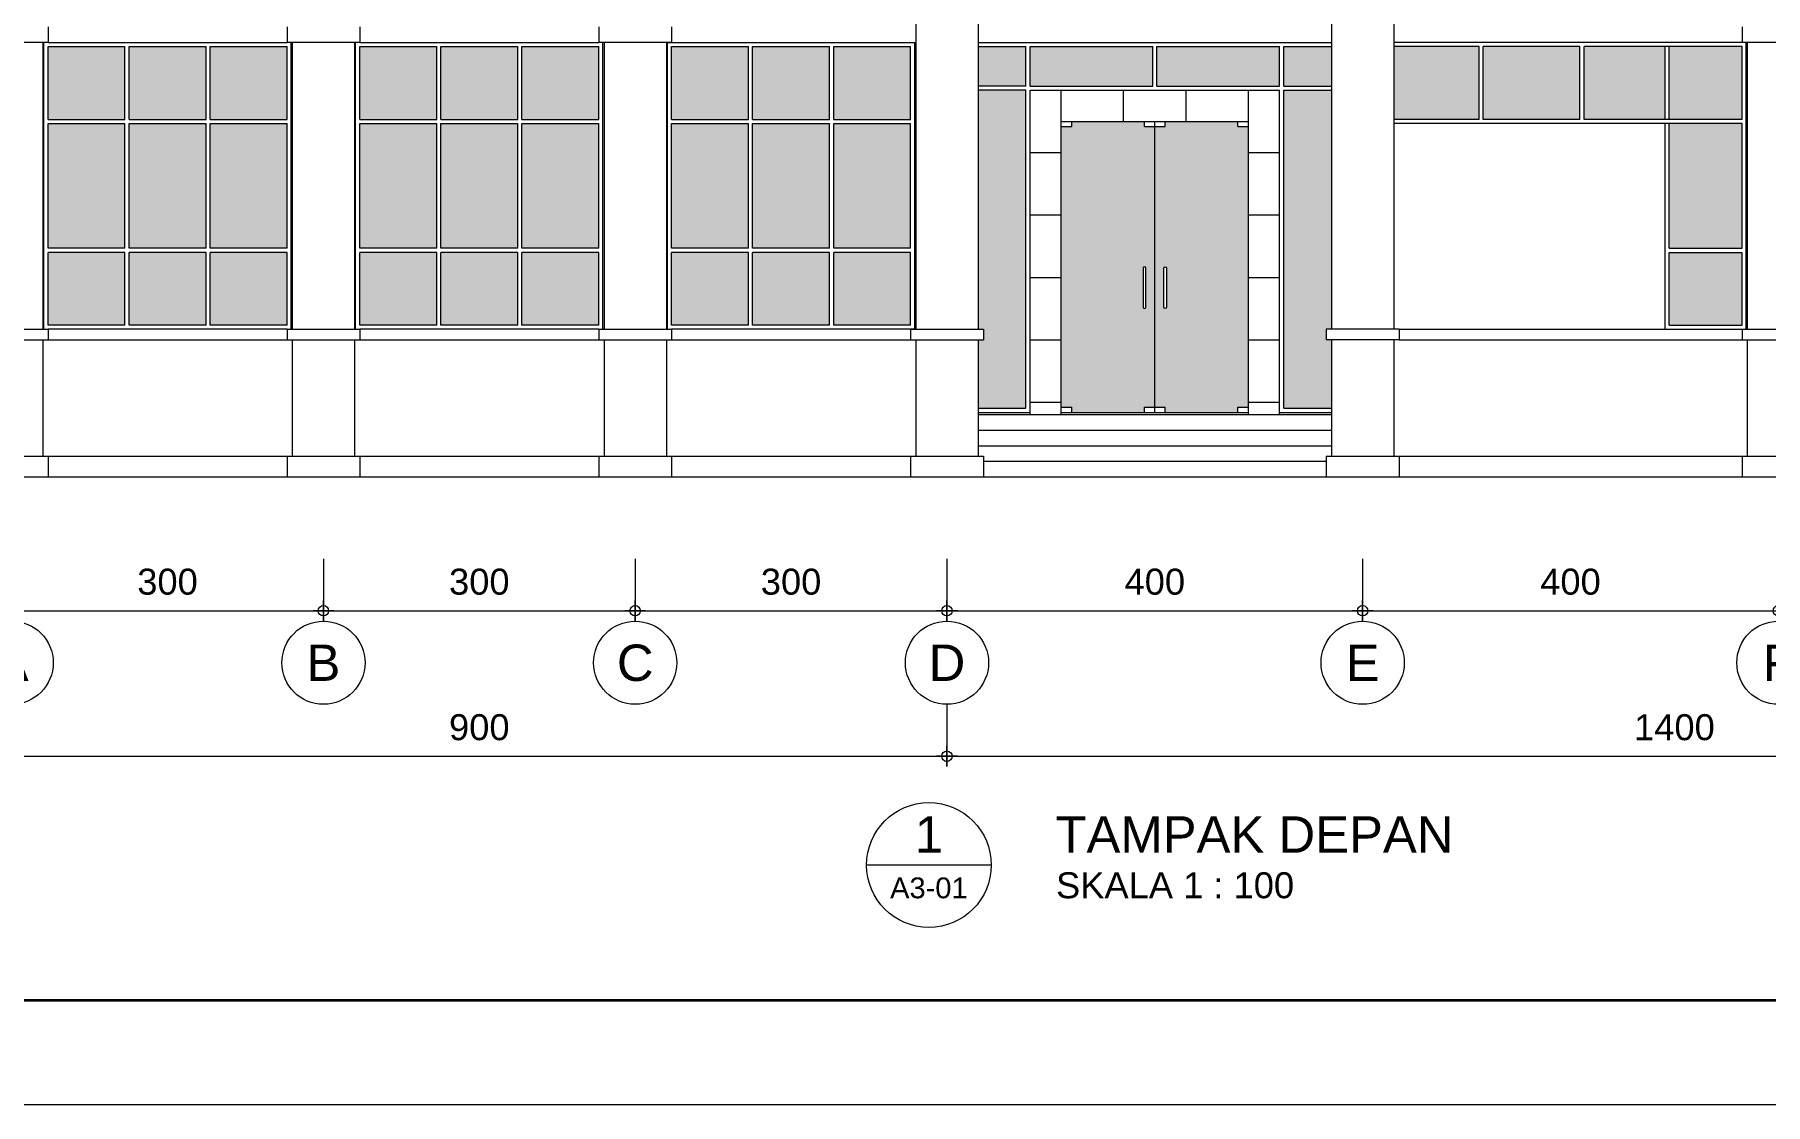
# Model space of a CAD drawing. Header units: millimetres. Extents: x -11 to 1625, y -267 to 180.
# Drawn here: x 1255.66 to 1272.31, y 118 to 128.29 of the extents above; entities that cross this region are included whole.
import ezdxf
from ezdxf.enums import TextEntityAlignment as Align

# ---------------------------------------------------------------- set-up
doc = ezdxf.new("R2010")
doc.units = ezdxf.units.MM
for name, color, linetype, lineweight in [('ars', 11, 'Continuous', 5), ('GRS KOP', 1, 'Continuous', 35), ('kop', 7, 'Continuous', 20), ('kus', 63, 'Continuous', 15), ('lan', 7, 'Continuous', 15), ('not', 7, 'Continuous', 20), ('sol kaca', 9, 'Continuous', 0), ('tem', 5, 'Continuous', 20), ('u', 6, 'Continuous', 20)]:
    doc.layers.add(name, color=color, linetype=linetype, lineweight=lineweight)
doc.styles.add('BARU', font='complex.shx')
doc.styles.add('S', font='SIMPLEX', dxfattribs={"width": 1.1})
doc.styles.get("Standard").update_dxf_attribs({"font": 'ARIALUNI.TTF'})
doc.dimstyles.new('SK100', dxfattribs={"dimtxt": 0.25, "dimasz": 0.1, "dimexe": 0.1, "dimexo": 0, "dimgap": 0.15, "dimtad": 1, "dimdec": 0, "dimlfac": 100, "dimzin": 12, "dimdsep": 46, "dimtxsty": 'Standard', "dimblk": 'BULAT', "dimcen": 0.1, "dimclrd": 256, "dimclre": 256, "dimclrt": 256, "dimadec": 0, "dimazin": 3, "dimtfac": 1, "dimtdec": 0, "dimtofl": 0, "dimtmove": 0, "dimatfit": 3, "dimldrblk": 'BULAT', "dimfxl": 0, "dimtolj": 1, "dimtzin": 0, "dimlwd": -1, "dimlwe": -1, "dimarcsym": 0})

# ---------------------------------------------------------------- blocks, each defined once
blk = doc.blocks.new('BULAT')
for p, q in [((-1, 0), (1, 0)), ((0, -1), (0, 1))]:
    blk.add_line(p, q)
blk.add_circle((0, 0), 0.5)
blk = doc.blocks.new('*D38')
at = {"layer": 'Defpoints', "color": 0, "ltscale": 0.15}
for p in [(1268.439, 123.249), (1272.439, 123.249), (1272.439, 122.749)]:
    blk.add_point(p, dxfattribs=at)
at = {"layer": 'u', "ltscale": 0.15}
for p, q in [((1268.439, 123.249), (1268.439, 122.649)), ((1272.439, 123.249), (1272.439, 122.649)), ((1268.539, 122.749), (1272.339, 122.749))]:
    blk.add_line(p, q, dxfattribs=at)
at = {"layer": 'u', "ltscale": 0.15, "xscale": 0.1, "yscale": 0.1, "zscale": 0.1, "rotation": 180}
blk.add_blockref('BULAT', (1268.439, 122.749), dxfattribs=at)
at = {"layer": 'u', "ltscale": 0.15, "xscale": 0.1, "yscale": 0.1, "zscale": 0.1}
blk.add_blockref('BULAT', (1272.439, 122.749), dxfattribs=at)
at = {"layer": 'u', "ltscale": 0.15, "insert": (1270.439, 123.027), "char_height": 0.25, "attachment_point": 5}
blk.add_mtext('\\A1;400', dxfattribs=at)
blk = doc.blocks.new('*D36')
at = {"layer": 'Defpoints', "color": 0, "ltscale": 0.15}
for p in [(1264.439, 121.849), (1278.439, 121.849), (1278.439, 121.349)]:
    blk.add_point(p, dxfattribs=at)
at = {"layer": 'u', "ltscale": 0.15}
for p, q in [((1264.439, 121.849), (1264.439, 121.249)), ((1278.439, 121.849), (1278.439, 121.249)), ((1264.539, 121.349), (1278.339, 121.349))]:
    blk.add_line(p, q, dxfattribs=at)
at = {"layer": 'u', "ltscale": 0.15, "xscale": 0.1, "yscale": 0.1, "zscale": 0.1, "rotation": 180}
blk.add_blockref('BULAT', (1264.439, 121.349), dxfattribs=at)
at = {"layer": 'u', "ltscale": 0.15, "xscale": 0.1, "yscale": 0.1, "zscale": 0.1}
blk.add_blockref('BULAT', (1278.439, 121.349), dxfattribs=at)
at = {"layer": 'u', "ltscale": 0.15, "insert": (1271.439, 121.627), "char_height": 0.25, "attachment_point": 5}
blk.add_mtext('\\A1;1400', dxfattribs=at)
blk = doc.blocks.new('*D39')
at = {"layer": 'Defpoints', "color": 0, "ltscale": 0.15}
for p in [(1264.439, 123.249), (1268.439, 123.249), (1268.439, 122.749)]:
    blk.add_point(p, dxfattribs=at)
at = {"layer": 'u', "ltscale": 0.15}
for p, q in [((1264.439, 123.249), (1264.439, 122.649)), ((1268.439, 123.249), (1268.439, 122.649)), ((1264.539, 122.749), (1268.339, 122.749))]:
    blk.add_line(p, q, dxfattribs=at)
at = {"layer": 'u', "ltscale": 0.15, "xscale": 0.1, "yscale": 0.1, "zscale": 0.1, "rotation": 180}
blk.add_blockref('BULAT', (1264.439, 122.749), dxfattribs=at)
at = {"layer": 'u', "ltscale": 0.15, "xscale": 0.1, "yscale": 0.1, "zscale": 0.1}
blk.add_blockref('BULAT', (1268.439, 122.749), dxfattribs=at)
at = {"layer": 'u', "ltscale": 0.15, "insert": (1266.439, 123.027), "char_height": 0.25, "attachment_point": 5}
blk.add_mtext('\\A1;400', dxfattribs=at)
blk = doc.blocks.new('*D40')
at = {"layer": 'Defpoints', "color": 0, "ltscale": 0.15}
for p in [(1261.439, 123.249), (1264.439, 123.249), (1264.439, 122.749)]:
    blk.add_point(p, dxfattribs=at)
at = {"layer": 'u', "ltscale": 0.15}
for p, q in [((1261.439, 123.249), (1261.439, 122.649)), ((1264.439, 123.249), (1264.439, 122.649)), ((1261.539, 122.749), (1264.339, 122.749))]:
    blk.add_line(p, q, dxfattribs=at)
at = {"layer": 'u', "ltscale": 0.15, "xscale": 0.1, "yscale": 0.1, "zscale": 0.1, "rotation": 180}
blk.add_blockref('BULAT', (1261.439, 122.749), dxfattribs=at)
at = {"layer": 'u', "ltscale": 0.15, "xscale": 0.1, "yscale": 0.1, "zscale": 0.1}
blk.add_blockref('BULAT', (1264.439, 122.749), dxfattribs=at)
at = {"layer": 'u', "ltscale": 0.15, "insert": (1262.939, 123.027), "char_height": 0.25, "attachment_point": 5}
blk.add_mtext('\\A1;300', dxfattribs=at)
blk = doc.blocks.new('*D41')
at = {"layer": 'Defpoints', "color": 0, "ltscale": 0.15}
for p in [(1258.439, 123.249), (1261.439, 123.249), (1261.439, 122.749)]:
    blk.add_point(p, dxfattribs=at)
at = {"layer": 'u', "ltscale": 0.15}
for p, q in [((1258.439, 123.249), (1258.439, 122.649)), ((1261.439, 123.249), (1261.439, 122.649)), ((1258.539, 122.749), (1261.339, 122.749))]:
    blk.add_line(p, q, dxfattribs=at)
at = {"layer": 'u', "ltscale": 0.15, "xscale": 0.1, "yscale": 0.1, "zscale": 0.1, "rotation": 180}
blk.add_blockref('BULAT', (1258.439, 122.749), dxfattribs=at)
at = {"layer": 'u', "ltscale": 0.15, "xscale": 0.1, "yscale": 0.1, "zscale": 0.1}
blk.add_blockref('BULAT', (1261.439, 122.749), dxfattribs=at)
at = {"layer": 'u', "ltscale": 0.15, "insert": (1259.939, 123.027), "char_height": 0.25, "attachment_point": 5}
blk.add_mtext('\\A1;300', dxfattribs=at)
blk = doc.blocks.new('*D42')
at = {"layer": 'Defpoints', "color": 0, "ltscale": 0.15}
for p in [(1255.439, 123.249), (1258.439, 123.249), (1258.439, 122.749)]:
    blk.add_point(p, dxfattribs=at)
at = {"layer": 'u', "ltscale": 0.15}
for p, q in [((1255.439, 123.249), (1255.439, 122.649)), ((1258.439, 123.249), (1258.439, 122.649)), ((1255.539, 122.749), (1258.339, 122.749))]:
    blk.add_line(p, q, dxfattribs=at)
at = {"layer": 'u', "ltscale": 0.15, "xscale": 0.1, "yscale": 0.1, "zscale": 0.1, "rotation": 180}
blk.add_blockref('BULAT', (1255.439, 122.749), dxfattribs=at)
at = {"layer": 'u', "ltscale": 0.15, "xscale": 0.1, "yscale": 0.1, "zscale": 0.1}
blk.add_blockref('BULAT', (1258.439, 122.749), dxfattribs=at)
at = {"layer": 'u', "ltscale": 0.15, "insert": (1256.939, 123.027), "char_height": 0.25, "attachment_point": 5}
blk.add_mtext('\\A1;300', dxfattribs=at)
blk = doc.blocks.new('*D43')
at = {"layer": 'Defpoints', "color": 0, "ltscale": 0.15}
for p in [(1255.439, 121.849), (1264.439, 121.849), (1264.439, 121.349)]:
    blk.add_point(p, dxfattribs=at)
at = {"layer": 'u', "ltscale": 0.15}
for p, q in [((1255.439, 121.849), (1255.439, 121.249)), ((1264.439, 121.849), (1264.439, 121.249)), ((1255.539, 121.349), (1264.339, 121.349))]:
    blk.add_line(p, q, dxfattribs=at)
at = {"layer": 'u', "ltscale": 0.15, "xscale": 0.1, "yscale": 0.1, "zscale": 0.1, "rotation": 180}
blk.add_blockref('BULAT', (1255.439, 121.349), dxfattribs=at)
at = {"layer": 'u', "ltscale": 0.15, "xscale": 0.1, "yscale": 0.1, "zscale": 0.1}
blk.add_blockref('BULAT', (1264.439, 121.349), dxfattribs=at)
at = {"layer": 'u', "ltscale": 0.15, "insert": (1259.939, 121.627), "char_height": 0.25, "attachment_point": 5}
blk.add_mtext('\\A1;900', dxfattribs=at)
blk = doc.blocks.new('NAV')
blk.add_circle((0, -0.4), 0.4)
at = {"style": 'S', "width": 0.75, "flags": 4}
blk.add_attdef('AV', text='', height=0.3, dxfattribs=at).set_placement((0, -0.4), align=Align.MIDDLE)
blk = doc.blocks.new('Ndtpd')
blk.add_line((0.747, 0), (-0.747, 0))
blk.add_circle((0, 0), 0.747)
at = {"flags": 4}
for tag, height, p in [('NO', 0.5, (0, 0.148)), ('NOLBR', 0.3, (0, -0.398))]:
    blk.add_attdef(tag, text='', height=height, dxfattribs=at).set_placement(p, align=Align.CENTER)
for tag, p, height in [('NDTPD', (1.516, 0.148), 0.5), ('SKALA', (1.523, -0.398), 0.3)]:
    blk.add_attdef(tag, p, '', height=height, dxfattribs=at)
blk = doc.blocks.new('kop')
at = {"layer": 'GRS KOP'}
blk.add_lwpolyline([(1, 54), (83, 54), (83, 1), (1, 1)], close=True, dxfattribs=at)
at = {"layer": 'kop', "color": 7}
blk.add_line((0, 0), (84, 0), dxfattribs=at)
at = {"layer": 'kop', "style": 'BARU', "flags": 4}
for p, height in [((73.8, 5.4), 0.35), ((80.303, 5.382), 0.25), ((73.8, 4.9), 0.35), ((80.303, 4.882), 0.25), ((73.8, 4.4), 0.35), ((80.303, 4.382), 0.25)]:
    blk.add_attdef('-', p, '', height=height, dxfattribs=at)
at = {"layer": 'kop', "flags": 4}
for tag, p in [('AR-00', (78.057, 2.648)), ('00', (81.238, 2.647))]:
    blk.add_attdef(tag, text='', height=0.35, dxfattribs=at).set_placement(p, align=Align.MIDDLE)

msp = doc.modelspace()

# ---------------------------------------------------------------- hatches: boundary and pattern name
at = {"layer": 'sol kaca'}
h = msp.add_hatch(color=256, dxfattribs=at)
h.dxf.hatch_style = 1
h.paths.add_polyline_path([(1258.0893095, 128.1765705), (1257.3493095, 128.1765705), (1257.3493095, 127.4765705), (1258.0893095, 127.4765705)])
h.paths.add_polyline_path([(1257.3093095, 128.1765705), (1256.5693095, 128.1765705), (1256.5693095, 127.4765705), (1257.3093095, 127.4765705)])
h.paths.add_polyline_path([(1256.5293095, 128.1765705), (1255.7893095, 128.1765705), (1255.7893095, 127.4765705), (1256.5293095, 127.4765705)])
h.paths.add_polyline_path([(1255.7893095, 126.2365705), (1256.5293095, 126.2365705), (1256.5293095, 127.4365705), (1255.7893095, 127.4365705)])
h.paths.add_polyline_path([(1256.5693095, 126.2365705), (1257.3093095, 126.2365705), (1257.3093095, 127.4365705), (1256.5693095, 127.4365705)])
h.paths.add_polyline_path([(1258.0893095, 127.4365705), (1257.3493095, 127.4365705), (1257.3493095, 126.2365705), (1258.0893095, 126.2365705)])
h.paths.add_polyline_path([(1258.0893095, 126.1965705), (1257.3493095, 126.1965705), (1257.3493095, 125.4965705), (1258.0893095, 125.4965705)])
h.paths.add_polyline_path([(1256.5693095, 126.1965705), (1256.5693095, 125.4965705), (1257.3093095, 125.4965705), (1257.3093095, 126.1965705)])
h.paths.add_polyline_path([(1256.5293095, 126.1965705), (1255.7893095, 126.1965705), (1255.7893095, 125.4965705), (1256.5293095, 125.4965705)])
h = msp.add_hatch(color=256, dxfattribs=at)
h.dxf.hatch_style = 1
h.paths.add_polyline_path([(1261.0893095, 128.1765705), (1260.3493095, 128.1765705), (1260.3493095, 127.4765705), (1261.0893095, 127.4765705)])
h.paths.add_polyline_path([(1260.3093095, 128.1765705), (1259.5693095, 128.1765705), (1259.5693095, 127.4765705), (1260.3093095, 127.4765705)])
h.paths.add_polyline_path([(1259.5293095, 128.1765705), (1258.7893095, 128.1765705), (1258.7893095, 127.4765705), (1259.5293095, 127.4765705)])
h.paths.add_polyline_path([(1258.7893095, 126.2365705), (1259.5293095, 126.2365705), (1259.5293095, 127.4365705), (1258.7893095, 127.4365705)])
h.paths.add_polyline_path([(1259.5693095, 126.2365705), (1260.3093095, 126.2365705), (1260.3093095, 127.4365705), (1259.5693095, 127.4365705)])
h.paths.add_polyline_path([(1261.0893095, 127.4365705), (1260.3493095, 127.4365705), (1260.3493095, 126.2365705), (1261.0893095, 126.2365705)])
h.paths.add_polyline_path([(1261.0893095, 126.1965705), (1260.3493095, 126.1965705), (1260.3493095, 125.4965705), (1261.0893095, 125.4965705)])
h.paths.add_polyline_path([(1259.5693095, 126.1965705), (1259.5693095, 125.4965705), (1260.3093095, 125.4965705), (1260.3093095, 126.1965705)])
h.paths.add_polyline_path([(1259.5293095, 126.1965705), (1258.7893095, 126.1965705), (1258.7893095, 125.4965705), (1259.5293095, 125.4965705)])
h = msp.add_hatch(color=256, dxfattribs=at)
h.dxf.hatch_style = 1
h.paths.add_polyline_path([(1264.0893095, 128.1765705), (1263.3493095, 128.1765705), (1263.3493095, 127.4765705), (1264.0893095, 127.4765705)])
h.paths.add_polyline_path([(1263.3093095, 128.1765705), (1262.5693095, 128.1765705), (1262.5693095, 127.4765705), (1263.3093095, 127.4765705)])
h.paths.add_polyline_path([(1262.5293095, 128.1765705), (1261.7893095, 128.1765705), (1261.7893095, 127.4765705), (1262.5293095, 127.4765705)])
h.paths.add_polyline_path([(1261.7893095, 126.2365705), (1262.5293095, 126.2365705), (1262.5293095, 127.4365705), (1261.7893095, 127.4365705)])
h.paths.add_polyline_path([(1262.5693095, 126.2365705), (1263.3093095, 126.2365705), (1263.3093095, 127.4365705), (1262.5693095, 127.4365705)])
h.paths.add_polyline_path([(1264.0893095, 127.4365705), (1263.3493095, 127.4365705), (1263.3493095, 126.2365705), (1264.0893095, 126.2365705)])
h.paths.add_polyline_path([(1264.0893095, 126.1965705), (1263.3493095, 126.1965705), (1263.3493095, 125.4965705), (1264.0893095, 125.4965705)])
h.paths.add_polyline_path([(1262.5693095, 126.1965705), (1262.5693095, 125.4965705), (1263.3093095, 125.4965705), (1263.3093095, 126.1965705)])
h.paths.add_polyline_path([(1262.5293095, 126.1965705), (1261.7893095, 126.1965705), (1261.7893095, 125.4965705), (1262.5293095, 125.4965705)])
h = msp.add_hatch(color=256, dxfattribs=at)
h.dxf.hatch_style = 1
h.paths.add_polyline_path([(1266.4193095, 127.7965705), (1266.4193095, 128.1765705), (1265.2393095, 128.1765705), (1265.2393095, 127.7965705)])
h.paths.add_polyline_path([(1266.4593095, 128.1765705), (1266.4593095, 127.7965705), (1267.6393095, 127.7965705), (1267.6393095, 128.1765705)])
h.paths.add_polyline_path([(1264.7393095, 128.1765705), (1264.7393095, 127.7965705), (1265.1993095, 127.7965705), (1265.1993095, 128.1765705)])
h.paths.add_polyline_path([(1264.7393095, 125.4565705), (1264.7893095, 125.4565705), (1264.7893095, 125.3565705), (1264.7393095, 125.3565705), (1264.7393095, 124.6965705), (1265.1993095, 124.6965705), (1265.1993095, 127.7565705), (1264.7393095, 127.7565705)])
h.paths.add_polyline_path([(1268.1393095, 127.7965705), (1268.1393095, 128.1765705), (1267.6793095, 128.1765705), (1267.6793095, 127.7965705)])
h.paths.add_polyline_path([(1268.1393095, 125.4565705), (1268.1393095, 127.7565705), (1267.6793095, 127.7565705), (1267.6793095, 124.6965705), (1268.1393095, 124.6965705), (1268.1393095, 125.3565705), (1268.0893095, 125.3565705), (1268.0893095, 125.4565705)])
h = msp.add_hatch(color=256, dxfattribs=at)
h.dxf.hatch_style = 1
h.paths.add_polyline_path([(1269.5993095, 127.4765705), (1270.5293095, 127.4765705), (1270.5293095, 128.1765705), (1269.5993095, 128.1765705)])
h.paths.add_polyline_path([(1271.3493095, 127.4765705), (1271.3493095, 128.1765705), (1270.5693095, 128.1765705), (1270.5693095, 127.4765705)])
h.paths.add_polyline_path([(1272.0893095, 128.1765705), (1271.3893095, 128.1765705), (1271.3893095, 127.4765705), (1272.0893095, 127.4765705)])
h.paths.add_polyline_path([(1272.0893095, 127.4365705), (1271.3893095, 127.4365705), (1271.3893095, 126.2365705), (1272.0893095, 126.2365705)])
h.paths.add_polyline_path([(1272.0893095, 126.1965705), (1271.3893095, 126.1965705), (1271.3893095, 125.4965705), (1272.0893095, 125.4965705)])
h.paths.add_polyline_path([(1268.7393095, 128.1765705), (1268.7393095, 127.4765705), (1269.5593095, 127.4765705), (1269.5593095, 128.1765705)])
h = msp.add_hatch(color=256, dxfattribs=at)
h.dxf.hatch_style = 1
h.paths.add_polyline_path([(1266.4393095, 127.4065705), (1266.3393095, 127.4065705), (1266.3393095, 127.4565705), (1265.6393095, 127.4565705), (1265.6393095, 127.4065705), (1265.5393095, 127.4065705), (1265.5393095, 124.7065705), (1265.6393095, 124.7065705), (1265.6393095, 124.6565705), (1266.3393095, 124.6565705), (1266.3393095, 124.7065705), (1266.4393095, 124.7065705)])
h.paths.add_polyline_path([(1266.3518095, 126.0440705), (1266.3518095, 125.6690705, -1), (1266.3268095, 125.6690705), (1266.3268095, 126.0440705, -1)], flags=16)
h.paths.add_polyline_path([(1267.3393095, 127.4065705), (1267.2393095, 127.4065705), (1267.2393095, 127.4565705), (1266.5393095, 127.4565705), (1266.5393095, 127.4065705), (1266.4393095, 127.4065705), (1266.4393095, 124.7065705), (1266.5393095, 124.7065705), (1266.5393095, 124.6565705), (1267.2393095, 124.6565705), (1267.2393095, 124.7065705), (1267.3393095, 124.7065705)])
h.paths.add_polyline_path([(1266.5518095, 126.0440705), (1266.5518095, 125.6690705, -1), (1266.5268095, 125.6690705), (1266.5268095, 126.0440705, -1)], flags=16)

# ---------------------------------------------------------------- linework, layer by layer
at = {"layer": 'ars'}
for p, q in [((1265.5393095, 127.4565705), (1265.5393095, 127.7565705)), ((1266.1393095, 127.4565705), (1266.1393095, 127.7565705)), ((1266.7393095, 127.4565705), (1266.7393095, 127.7565705)), ((1267.3393095, 127.4565705), (1267.3393095, 127.7565705)), ((1265.2393095, 127.1565705), (1265.5393095, 127.1565705)), ((1267.3393095, 127.1565705), (1267.6393095, 127.1565705)), ((1265.2393095, 126.5565705), (1265.5393095, 126.5565705)), ((1267.3393095, 126.5565705), (1267.6393095, 126.5565705)), ((1265.2393095, 125.9565705), (1265.5393095, 125.9565705)), ((1267.3393095, 125.9565705), (1267.6393095, 125.9565705)), ((1268.7893095, 125.4565705), (1271.3493095, 125.4565705)), ((1255.7893095, 125.3565705), (1258.0893095, 125.3565705)), ((1258.7893095, 125.3565705), (1261.0893095, 125.3565705)), ((1261.7893095, 125.3565705), (1264.1393095, 125.3565705)), ((1265.2393095, 125.3565705), (1265.5393095, 125.3565705)), ((1267.3393095, 125.3565705), (1267.6393095, 125.3565705)), ((1268.7893095, 125.3565705), (1272.0893095, 125.3565705)), ((1265.2393095, 124.7565705), (1265.5393095, 124.7565705)), ((1267.3393095, 124.7565705), (1267.6393095, 124.7565705)), ((1255.7893095, 124.2365705), (1258.0893095, 124.2365705)), ((1258.7893095, 124.2365705), (1261.0893095, 124.2365705)), ((1261.7893095, 124.2365705), (1264.0893095, 124.2365705)), ((1268.7893095, 124.2365705), (1272.0893095, 124.2365705))]:
    msp.add_line(p, q, dxfattribs=at)
at = {"layer": 'kus'}
for p, q in [((1255.7493095, 125.4565705), (1255.7493095, 128.2165705)), ((1255.7893095, 128.2165705), (1258.0893095, 128.2165705)), ((1255.7893095, 127.4765705), (1255.7893095, 128.1765705)), ((1255.7893095, 128.1765705), (1256.5293095, 128.1765705)), ((1256.5293095, 127.4765705), (1256.5293095, 128.1765705)), ((1256.5693095, 127.4765705), (1256.5693095, 128.1765705)), ((1256.5693095, 128.1765705), (1257.3093095, 128.1765705)), ((1257.3093095, 127.4765705), (1257.3093095, 128.1765705)), ((1257.3493095, 127.4765705), (1257.3493095, 128.1765705)), ((1257.3493095, 128.1765705), (1258.0893095, 128.1765705)), ((1258.0893095, 127.4765705), (1258.0893095, 128.1765705)), ((1258.1293095, 125.4565705), (1258.1293095, 128.2165705)), ((1258.7493095, 125.4565705), (1258.7493095, 128.2165705)), ((1258.7893095, 128.2165705), (1261.0893095, 128.2165705)), ((1258.7893095, 127.4765705), (1258.7893095, 128.1765705)), ((1258.7893095, 128.1765705), (1259.5293095, 128.1765705)), ((1259.5293095, 127.4765705), (1259.5293095, 128.1765705)), ((1259.5693095, 127.4765705), (1259.5693095, 128.1765705)), ((1259.5693095, 128.1765705), (1260.3093095, 128.1765705)), ((1260.3093095, 127.4765705), (1260.3093095, 128.1765705)), ((1260.3493095, 127.4765705), (1260.3493095, 128.1765705)), ((1260.3493095, 128.1765705), (1261.0893095, 128.1765705)), ((1261.0893095, 127.4765705), (1261.0893095, 128.1765705)), ((1261.1293095, 125.4565705), (1261.1293095, 128.2165705)), ((1261.7493095, 125.4565705), (1261.7493095, 128.2165705)), ((1261.7493095, 128.2165705), (1264.1293095, 128.2165705)), ((1261.7893095, 127.4765705), (1261.7893095, 128.1765705)), ((1261.7893095, 128.1765705), (1262.5293095, 128.1765705)), ((1262.5293095, 127.4765705), (1262.5293095, 128.1765705)), ((1262.5693095, 127.4765705), (1262.5693095, 128.1765705)), ((1262.5693095, 128.1765705), (1263.3093095, 128.1765705)), ((1263.3093095, 127.4765705), (1263.3093095, 128.1765705)), ((1263.3493095, 127.4765705), (1263.3493095, 128.1765705)), ((1263.3493095, 128.1765705), (1264.0893095, 128.1765705)), ((1264.0893095, 127.4765705), (1264.0893095, 128.1765705)), ((1264.1293095, 125.4565705), (1264.1293095, 128.2165705)), ((1264.7393095, 128.2165705), (1268.1393095, 128.2165705)), ((1264.7393095, 128.1765705), (1265.1993095, 128.1765705)), ((1265.1993095, 127.7965705), (1265.1993095, 128.1765705)), ((1265.2393095, 127.7965705), (1265.2393095, 128.1765705)), ((1265.2393095, 128.1765705), (1266.4193095, 128.1765705)), ((1266.4193095, 127.7965705), (1266.4193095, 128.1765705)), ((1266.4593095, 127.7965705), (1266.4593095, 128.1765705)), ((1266.4593095, 128.1765705), (1267.6393095, 128.1765705)), ((1267.6393095, 127.7965705), (1267.6393095, 128.1765705)), ((1267.6793095, 128.1765705), (1268.1393095, 128.1765705)), ((1267.6793095, 127.7965705), (1267.6793095, 128.1765705)), ((1272.0893095, 128.2165705), (1268.7393095, 128.2165705)), ((1269.5593095, 128.1765705), (1268.7393095, 128.1765705)), ((1269.5593095, 127.4765705), (1269.5593095, 128.1765705)), ((1269.5993095, 127.4765705), (1269.5993095, 128.1765705)), ((1270.5293095, 128.1765705), (1269.5993095, 128.1765705)), ((1270.5293095, 127.4765705), (1270.5293095, 128.1765705)), ((1270.5693095, 127.4765705), (1270.5693095, 128.1765705)), ((1271.4993095, 128.1765705), (1270.5693095, 128.1765705)), ((1271.3493095, 127.4765705), (1271.3493095, 128.1765705)), ((1272.0893095, 128.1765705), (1271.3893095, 128.1765705)), ((1271.3893095, 127.4765705), (1271.3893095, 128.1765705)), ((1272.0893095, 127.4765705), (1272.0893095, 128.1765705)), ((1272.1293095, 125.4565705), (1272.1293095, 128.2165705)), ((1265.1993095, 127.7965705), (1264.7393095, 127.7965705)), ((1265.1993095, 127.7565705), (1264.7393095, 127.7565705)), ((1265.1993095, 124.6965705), (1265.1993095, 127.7565705)), ((1265.2393095, 127.7965705), (1266.4193095, 127.7965705)), ((1266.4593095, 127.7965705), (1267.6393095, 127.7965705)), ((1267.6793095, 127.7965705), (1268.1393095, 127.7965705)), ((1267.6793095, 124.6965705), (1267.6793095, 127.7565705)), ((1267.6793095, 127.7565705), (1268.1393095, 127.7565705)), ((1255.7893095, 127.4765705), (1256.5293095, 127.4765705)), ((1255.7893095, 126.2365705), (1255.7893095, 127.4365705)), ((1255.7893095, 127.4365705), (1256.5293095, 127.4365705)), ((1256.5293095, 126.2365705), (1256.5293095, 127.4365705)), ((1256.5693095, 127.4765705), (1257.3093095, 127.4765705)), ((1256.5693095, 126.2365705), (1256.5693095, 127.4365705)), ((1256.5693095, 127.4365705), (1257.3093095, 127.4365705)), ((1257.3093095, 126.2365705), (1257.3093095, 127.4365705)), ((1257.3493095, 127.4765705), (1258.0893095, 127.4765705)), ((1257.3493095, 126.2365705), (1257.3493095, 127.4365705)), ((1257.3493095, 127.4365705), (1258.0893095, 127.4365705)), ((1258.0893095, 126.2365705), (1258.0893095, 127.4365705)), ((1258.7893095, 127.4765705), (1259.5293095, 127.4765705)), ((1258.7893095, 126.2365705), (1258.7893095, 127.4365705)), ((1258.7893095, 127.4365705), (1259.5293095, 127.4365705)), ((1259.5293095, 126.2365705), (1259.5293095, 127.4365705)), ((1259.5693095, 127.4765705), (1260.3093095, 127.4765705)), ((1259.5693095, 126.2365705), (1259.5693095, 127.4365705)), ((1259.5693095, 127.4365705), (1260.3093095, 127.4365705)), ((1260.3093095, 126.2365705), (1260.3093095, 127.4365705)), ((1260.3493095, 127.4765705), (1261.0893095, 127.4765705)), ((1260.3493095, 126.2365705), (1260.3493095, 127.4365705)), ((1260.3493095, 127.4365705), (1261.0893095, 127.4365705)), ((1261.0893095, 126.2365705), (1261.0893095, 127.4365705)), ((1261.7893095, 127.4765705), (1262.5293095, 127.4765705)), ((1261.7893095, 126.2365705), (1261.7893095, 127.4365705)), ((1261.7893095, 127.4365705), (1262.5293095, 127.4365705)), ((1262.5293095, 126.2365705), (1262.5293095, 127.4365705)), ((1262.5693095, 127.4765705), (1263.3093095, 127.4765705)), ((1262.5693095, 126.2365705), (1262.5693095, 127.4365705)), ((1262.5693095, 127.4365705), (1263.3093095, 127.4365705)), ((1263.3093095, 126.2365705), (1263.3093095, 127.4365705)), ((1263.3493095, 127.4765705), (1264.0893095, 127.4765705)), ((1263.3493095, 126.2365705), (1263.3493095, 127.4365705)), ((1263.3493095, 127.4365705), (1264.0893095, 127.4365705)), ((1264.0893095, 126.2365705), (1264.0893095, 127.4365705)), ((1265.5393095, 127.4065705), (1265.6393095, 127.4065705)), ((1265.6393095, 127.4065705), (1265.6393095, 127.4565705)), ((1266.3393095, 127.4065705), (1266.3393095, 127.4565705)), ((1266.3393095, 127.4065705), (1266.5393095, 127.4065705)), ((1266.4393095, 124.6565705), (1266.4393095, 127.4565705)), ((1266.5393095, 127.4065705), (1266.5393095, 127.4565705)), ((1267.2393095, 127.4065705), (1267.2393095, 127.4565705)), ((1267.2393095, 127.4065705), (1267.3393095, 127.4065705)), ((1269.5593095, 127.4765705), (1268.7393095, 127.4765705)), ((1271.4993095, 127.4365705), (1268.7393095, 127.4365705)), ((1270.5293095, 127.4765705), (1269.5993095, 127.4765705)), ((1271.4993095, 127.4765705), (1270.5693095, 127.4765705)), ((1271.3493095, 125.4565705), (1271.3493095, 127.4365705)), ((1272.0893095, 127.4765705), (1271.3893095, 127.4765705)), ((1272.0893095, 127.4365705), (1271.3893095, 127.4365705)), ((1271.3893095, 126.2365705), (1271.3893095, 127.4365705)), ((1272.0893095, 126.2365705), (1272.0893095, 127.4365705)), ((1256.5293095, 126.2365705), (1255.7893095, 126.2365705)), ((1255.7893095, 125.4965705), (1255.7893095, 126.1965705)), ((1256.5293095, 126.1965705), (1255.7893095, 126.1965705)), ((1256.5293095, 125.4965705), (1256.5293095, 126.1965705)), ((1257.3093095, 126.2365705), (1256.5693095, 126.2365705)), ((1256.5693095, 125.4965705), (1256.5693095, 126.1965705)), ((1257.3093095, 126.1965705), (1256.5693095, 126.1965705)), ((1257.3093095, 125.4965705), (1257.3093095, 126.1965705)), ((1258.0893095, 126.2365705), (1257.3493095, 126.2365705)), ((1257.3493095, 125.4965705), (1257.3493095, 126.1965705)), ((1258.0893095, 126.1965705), (1257.3493095, 126.1965705)), ((1258.0893095, 125.4965705), (1258.0893095, 126.1965705)), ((1259.5293095, 126.2365705), (1258.7893095, 126.2365705)), ((1258.7893095, 125.4965705), (1258.7893095, 126.1965705)), ((1259.5293095, 126.1965705), (1258.7893095, 126.1965705)), ((1259.5293095, 125.4965705), (1259.5293095, 126.1965705)), ((1260.3093095, 126.2365705), (1259.5693095, 126.2365705)), ((1259.5693095, 125.4965705), (1259.5693095, 126.1965705)), ((1260.3093095, 126.1965705), (1259.5693095, 126.1965705)), ((1260.3093095, 125.4965705), (1260.3093095, 126.1965705)), ((1261.0893095, 126.2365705), (1260.3493095, 126.2365705)), ((1260.3493095, 125.4965705), (1260.3493095, 126.1965705)), ((1261.0893095, 126.1965705), (1260.3493095, 126.1965705)), ((1261.0893095, 125.4965705), (1261.0893095, 126.1965705)), ((1262.5293095, 126.2365705), (1261.7893095, 126.2365705)), ((1261.7893095, 125.4965705), (1261.7893095, 126.1965705)), ((1262.5293095, 126.1965705), (1261.7893095, 126.1965705)), ((1262.5293095, 125.4965705), (1262.5293095, 126.1965705)), ((1263.3093095, 126.2365705), (1262.5693095, 126.2365705)), ((1262.5693095, 125.4965705), (1262.5693095, 126.1965705)), ((1263.3093095, 126.1965705), (1262.5693095, 126.1965705)), ((1263.3093095, 125.4965705), (1263.3093095, 126.1965705)), ((1264.0893095, 126.2365705), (1263.3493095, 126.2365705)), ((1263.3493095, 125.4965705), (1263.3493095, 126.1965705)), ((1264.0893095, 126.1965705), (1263.3493095, 126.1965705)), ((1264.0893095, 125.4965705), (1264.0893095, 126.1965705)), ((1271.3893095, 126.2365705), (1272.0893095, 126.2365705)), ((1271.3893095, 125.4965705), (1271.3893095, 126.1965705)), ((1271.3893095, 126.1965705), (1272.0893095, 126.1965705)), ((1272.0893095, 125.4965705), (1272.0893095, 126.1965705)), ((1256.5293095, 125.4965705), (1255.7893095, 125.4965705)), ((1258.0893095, 125.4565705), (1255.7893095, 125.4565705)), ((1257.3093095, 125.4965705), (1256.5693095, 125.4965705)), ((1258.0893095, 125.4965705), (1257.3493095, 125.4965705)), ((1259.5293095, 125.4965705), (1258.7893095, 125.4965705)), ((1261.0893095, 125.4565705), (1258.7893095, 125.4565705)), ((1260.3093095, 125.4965705), (1259.5693095, 125.4965705)), ((1261.0893095, 125.4965705), (1260.3493095, 125.4965705)), ((1262.5293095, 125.4965705), (1261.7893095, 125.4965705)), ((1264.1293095, 125.4565705), (1261.7893095, 125.4565705)), ((1263.3093095, 125.4965705), (1262.5693095, 125.4965705)), ((1264.0893095, 125.4965705), (1263.3493095, 125.4965705)), ((1271.3493095, 125.4565705), (1272.0893095, 125.4565705)), ((1271.3893095, 125.4965705), (1272.0893095, 125.4965705)), ((1264.7393095, 124.6965705), (1265.1993095, 124.6965705)), ((1265.5393095, 124.7065705), (1265.6393095, 124.7065705)), ((1265.6393095, 124.6565705), (1265.6393095, 124.7065705)), ((1266.3393095, 124.6565705), (1266.3393095, 124.7065705)), ((1266.3393095, 124.7065705), (1266.5393095, 124.7065705)), ((1266.5393095, 124.6565705), (1266.5393095, 124.7065705)), ((1267.2393095, 124.6565705), (1267.2393095, 124.7065705)), ((1267.2393095, 124.7065705), (1267.3393095, 124.7065705)), ((1267.6793095, 124.6965705), (1268.1393095, 124.6965705))]:
    msp.add_line(p, q, dxfattribs=at)
for points in [[(1266.3518095, 126.0440705, 1), (1266.3268095, 126.0440705), (1266.3268095, 125.6690705, 1), (1266.3518095, 125.6690705)], [(1266.5268095, 126.0440705, -1), (1266.5518095, 126.0440705), (1266.5518095, 125.6690705, -1), (1266.5268095, 125.6690705)]]:
    msp.add_lwpolyline(points, format="xyb", close=True, dxfattribs=at)
at = {"layer": 'lan'}
for p, q in [((1264.7393095, 124.6565705), (1265.2393095, 124.6565705)), ((1264.7393095, 124.6365705), (1268.1393095, 124.6365705)), ((1265.5393095, 124.6565705), (1267.3393095, 124.6565705)), ((1267.6393095, 124.6565705), (1268.1393095, 124.6565705)), ((1264.7393095, 124.4865705), (1268.1393095, 124.4865705)), ((1264.7393095, 124.3365705), (1268.1393095, 124.3365705)), ((1264.7893095, 124.1865705), (1268.0893095, 124.1865705)), ((1250.7739705, 124.0365705), (1281.1352826, 124.0365705))]:
    msp.add_line(p, q, dxfattribs=at)
at = {"layer": 'tem'}
for p, q in [((1264.1393095, 131.6165705), (1264.1393095, 125.4565705)), ((1264.7393095, 131.6165705), (1264.7393095, 125.4565705)), ((1268.1393095, 131.6165705), (1268.1393095, 125.4565705)), ((1268.7393095, 131.6165705), (1268.7393095, 125.4565705)), ((1255.7893095, 128.3665705), (1255.7893095, 128.2165705)), ((1258.0893095, 128.3665705), (1258.0893095, 128.2165705)), ((1258.7893095, 128.3665705), (1258.7893095, 128.2165705)), ((1261.0893095, 128.3665705), (1261.0893095, 128.2165705)), ((1261.7893095, 128.3665705), (1261.7893095, 128.2165705)), ((1272.0893095, 128.3665705), (1272.0893095, 128.2165705)), ((1255.7893095, 128.2165705), (1255.0893095, 128.2165705)), ((1255.7393095, 128.2165705), (1255.7393095, 125.4565705)), ((1258.7893095, 128.2165705), (1258.0893095, 128.2165705)), ((1258.1393095, 128.2165705), (1258.1393095, 125.4565705)), ((1258.7393095, 128.2165705), (1258.7393095, 125.4565705)), ((1261.7893095, 128.2165705), (1261.0893095, 128.2165705)), ((1261.1393095, 128.2165705), (1261.1393095, 125.4565705)), ((1261.7393095, 128.2165705), (1261.7393095, 125.4565705)), ((1272.7893095, 128.2165705), (1272.0893095, 128.2165705)), ((1272.1393095, 128.2165705), (1272.1393095, 125.4565705)), ((1265.2393095, 124.6365705), (1265.2393095, 127.7565705)), ((1265.2393095, 127.7565705), (1267.6393095, 127.7565705)), ((1267.6393095, 124.6365705), (1267.6393095, 127.7565705)), ((1265.5393095, 124.6365705), (1265.5393095, 127.4565705)), ((1265.5393095, 127.4565705), (1267.3393095, 127.4565705)), ((1267.3393095, 124.6365705), (1267.3393095, 127.4565705)), ((1255.0893095, 125.4565705), (1255.7893095, 125.4565705)), ((1255.7893095, 125.4565705), (1255.7893095, 125.3565705)), ((1258.0893095, 125.4565705), (1258.0893095, 125.3565705)), ((1258.0893095, 125.4565705), (1258.7893095, 125.4565705)), ((1258.7893095, 125.4565705), (1258.7893095, 125.3565705)), ((1261.0893095, 125.4565705), (1261.0893095, 125.3565705)), ((1261.0893095, 125.4565705), (1261.7893095, 125.4565705)), ((1261.7893095, 125.4565705), (1261.7893095, 125.3565705)), ((1264.0893095, 125.4565705), (1264.0893095, 125.3565705)), ((1264.0893095, 125.4565705), (1264.7893095, 125.4565705)), ((1264.7893095, 125.4565705), (1264.7893095, 125.3565705)), ((1268.0893095, 125.4565705), (1268.0893095, 125.3565705)), ((1268.7893095, 125.4565705), (1268.0893095, 125.4565705)), ((1268.7893095, 125.4565705), (1268.7893095, 125.3565705)), ((1272.0893095, 125.4565705), (1272.0893095, 125.3565705)), ((1272.0893095, 125.4565705), (1272.7893095, 125.4565705)), ((1255.0893095, 125.3565705), (1255.7893095, 125.3565705)), ((1255.7393095, 125.3565705), (1255.7393095, 124.2365705)), ((1258.0893095, 125.3565705), (1258.7893095, 125.3565705)), ((1258.1393095, 125.3565705), (1258.1393095, 124.2365705)), ((1258.7393095, 125.3565705), (1258.7393095, 124.2365705)), ((1261.0893095, 125.3565705), (1261.7893095, 125.3565705)), ((1261.1393095, 125.3565705), (1261.1393095, 124.2365705)), ((1261.7393095, 125.3565705), (1261.7393095, 124.2365705)), ((1264.0893095, 125.3565705), (1264.7893095, 125.3565705)), ((1264.1393095, 125.3565705), (1264.1393095, 124.2365705)), ((1264.7393095, 125.3565705), (1264.7393095, 124.2365705)), ((1268.7893095, 125.3565705), (1268.0893095, 125.3565705)), ((1268.1393095, 125.3565705), (1268.1393095, 124.2365705)), ((1268.7393095, 125.3565705), (1268.7393095, 124.2365705)), ((1272.0893095, 125.3565705), (1272.7893095, 125.3565705)), ((1272.1393095, 125.3565705), (1272.1393095, 124.2365705)), ((1255.0893095, 124.2365705), (1255.7893095, 124.2365705)), ((1255.7893095, 124.2365705), (1255.7893095, 124.0365705)), ((1258.0893095, 124.2365705), (1258.0893095, 124.0365705)), ((1258.0893095, 124.2365705), (1258.7893095, 124.2365705)), ((1258.7893095, 124.2365705), (1258.7893095, 124.0365705)), ((1261.0893095, 124.2365705), (1261.0893095, 124.0365705)), ((1261.0893095, 124.2365705), (1261.7893095, 124.2365705)), ((1261.7893095, 124.2365705), (1261.7893095, 124.0365705)), ((1264.0893095, 124.2365705), (1264.7893095, 124.2365705)), ((1264.0893095, 124.2365705), (1264.0893095, 124.0365705)), ((1264.7893095, 124.2365705), (1264.7893095, 124.0365705)), ((1268.0893095, 124.2365705), (1268.7893095, 124.2365705)), ((1268.0893095, 124.2365705), (1268.0893095, 124.0365705)), ((1268.7893095, 124.2365705), (1268.7893095, 124.0365705)), ((1272.0893095, 124.2365705), (1272.0893095, 124.0365705)), ((1272.0893095, 124.2365705), (1272.7893095, 124.2365705))]:
    msp.add_line(p, q, dxfattribs=at)

# ---------------------------------------------------------------- block references
at = {"layer": 'kop'}
msp.add_blockref('kop', (1247.214162, 118), dxfattribs=at)
at = {"layer": 'not'}
ref = msp.add_blockref('NAV', (1255.4393095, 122.648782), dxfattribs=at)
ref.add_attrib('AV', 'A', dxfattribs={"layer": '0', "height": 0.35, "flags": 4}).set_placement((1255.4393095, 122.248782), align=Align.MIDDLE)
ref = msp.add_blockref('NAV', (1258.4393095, 122.648782), dxfattribs=at)
ref.add_attrib('AV', 'B', dxfattribs={"layer": '0', "height": 0.35, "flags": 4}).set_placement((1258.4393095, 122.248782), align=Align.MIDDLE)
ref = msp.add_blockref('NAV', (1261.4393095, 122.648782), dxfattribs=at)
ref.add_attrib('AV', 'C', dxfattribs={"layer": '0', "height": 0.35, "flags": 4}).set_placement((1261.4393095, 122.248782), align=Align.MIDDLE)
ref = msp.add_blockref('NAV', (1264.4393095, 122.648782), dxfattribs=at)
ref.add_attrib('AV', 'D', dxfattribs={"layer": '0', "height": 0.35, "flags": 4}).set_placement((1264.4393095, 122.248782), align=Align.MIDDLE)
ref = msp.add_blockref('NAV', (1268.4393095, 122.648782), dxfattribs=at)
ref.add_attrib('AV', 'E', dxfattribs={"layer": '0', "height": 0.35, "flags": 4}).set_placement((1268.4393095, 122.248782), align=Align.MIDDLE)
ref = msp.add_blockref('NAV', (1272.4393095, 122.648782), dxfattribs=at)
ref.add_attrib('AV', 'F', dxfattribs={"layer": '0', "height": 0.35, "flags": 4}).set_placement((1272.4393095, 122.248782), align=Align.MIDDLE)
ref = msp.add_blockref('Ndtpd', (1264.2651853, 120.3028022), dxfattribs=dict(at, xscale=0.803212851405533, yscale=0.803212851405533, zscale=0.803212851405533))
ref.add_attrib('NO', '1', dxfattribs={"layer": '0', "height": 0.35, "flags": 4}).set_placement((1264.2648582, 120.421328), align=Align.CENTER)
ref.add_attrib('NDTPD', 'TAMPAK DEPAN', (1265.48287, 120.421328), dxfattribs={"layer": '0', "height": 0.35, "flags": 4})
ref.add_attrib('NOLBR', 'A3-01', dxfattribs={"layer": '0', "height": 0.2, "flags": 4}).set_placement((1264.2648582, 119.9828323), align=Align.CENTER)
ref.add_attrib('SKALA', 'SKALA 1 : 100', (1265.48867, 119.9828323), dxfattribs={"layer": '0', "height": 0.25, "flags": 4})

# ---------------------------------------------------------------- dimensions: what is measured, and where the dimension line sits
at = {"layer": 'u', "ltscale": 0.15}
for base, p1, p2, picture, middle in [((1258.4393095, 122.748782), (1255.4393095, 123.248782), (1258.4393095, 123.248782), '*D42', (1256.9393095, 122.748782)), ((1261.4393095, 122.748782), (1258.4393095, 123.248782), (1261.4393095, 123.248782), '*D41', (1259.9393095, 122.748782)), ((1264.4393095, 122.748782), (1261.4393095, 123.248782), (1264.4393095, 123.248782), '*D40', (1262.9393095, 122.748782)), ((1268.4393095, 122.748782), (1264.4393095, 123.248782), (1268.4393095, 123.248782), '*D39', (1266.4393095, 122.748782)), ((1272.4393095, 122.748782), (1268.4393095, 123.248782), (1272.4393095, 123.248782), '*D38', (1270.4393095, 122.748782)), ((1264.4393095, 121.348782), (1255.4393095, 121.848782), (1264.4393095, 121.848782), '*D43', (1259.9393095, 121.348782)), ((1278.4393095, 121.348782), (1264.4393095, 121.848782), (1278.4393095, 121.848782), '*D36', (1271.4393095, 121.348782))]:
    dim = msp.add_linear_dim(base=base, p1=p1, p2=p2, dimstyle='SK100', dxfattribs=at)
    dim.commit()
    dim.dimension.update_dxf_attribs({"geometry": picture, "text_midpoint": middle, "dimtype": 160})

doc.saveas('drawing.dxf')
